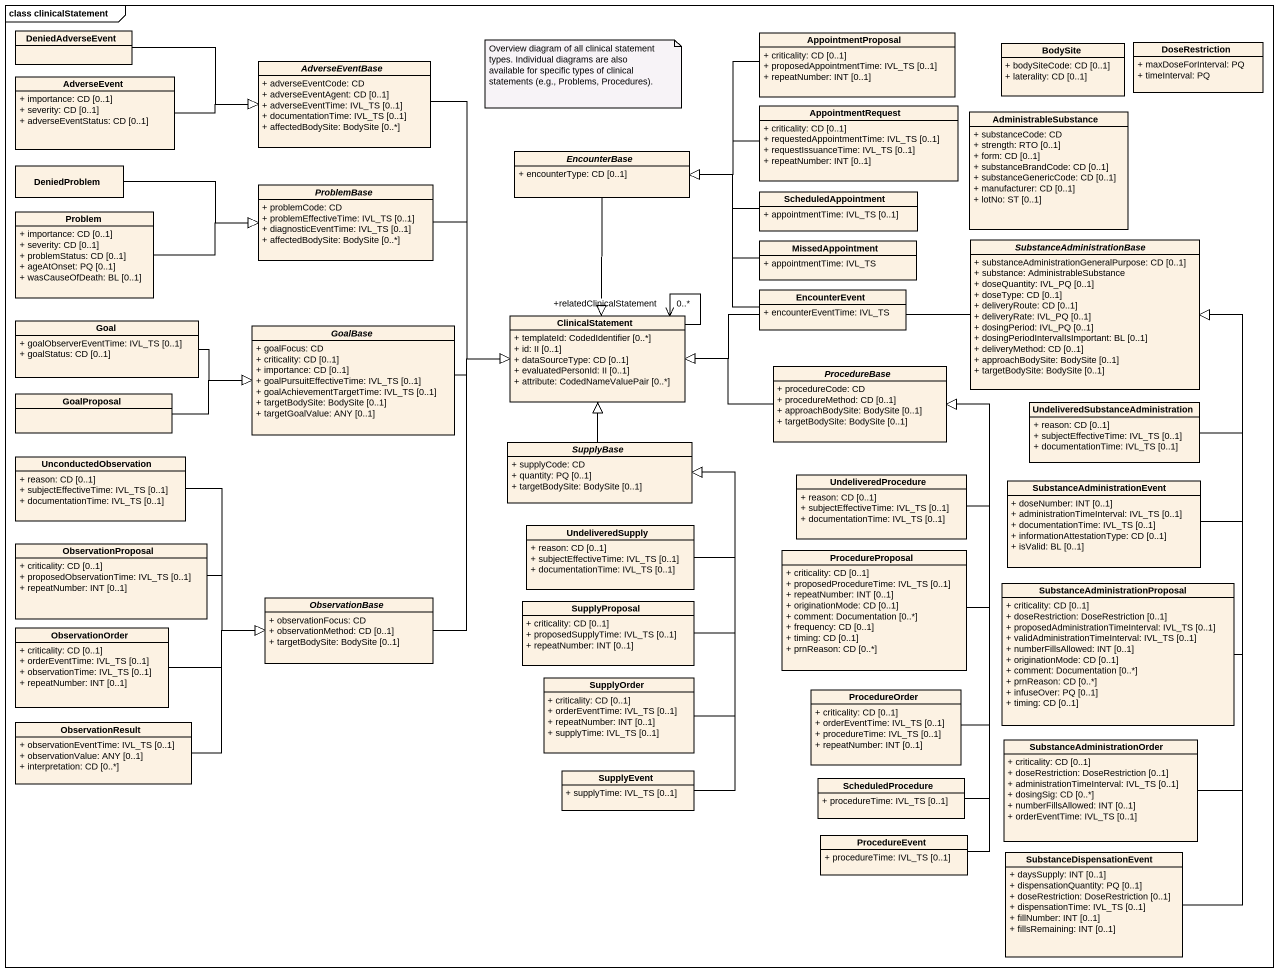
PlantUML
@startuml
mainframe class clinicalStatement
hide circle
hide empty members
skinparam classAttributeIconSize 0
class DeniedAdverseEvent
class AppointmentProposal {
  + criticality: CD [0..1]
  + proposedAppointmentTime: IVL_TS [0..1]
  + repeatNumber: INT [0..1]
}
class DoseRestriction {
  + maxDoseForInterval: PQ
  + timeInterval: PQ
}
class AdverseEvent {
  + importance: CD [0..1]
  + severity: CD [0..1]
  + adverseEventStatus: CD [0..1]
}
abstract class AdverseEventBase {
  + adverseEventCode: CD
  + adverseEventAgent: CD [0..1]
  + adverseEventTime: IVL_TS [0..1]
  + documentationTime: IVL_TS [0..1]
  + affectedBodySite: BodySite [0..*]
}
class BodySite {
  + bodySiteCode: CD [0..1]
  + laterality: CD [0..1]
}
class AppointmentRequest {
  + criticality: CD [0..1]
  + requestedAppointmentTime: IVL_TS [0..1]
  + requestIssuanceTime: IVL_TS [0..1]
  + repeatNumber: INT [0..1]
}
class AdministrableSubstance {
  + substanceCode: CD
  + strength: RTO [0..1]
  + form: CD [0..1]
  + substanceBrandCode: CD [0..1]
  + substanceGenericCode: CD [0..1]
  + manufacturer: CD [0..1]
  + lotNo: ST [0..1]
}
abstract class EncounterBase {
  + encounterType: CD [0..1]
}
class DeniedProblem
abstract class ProblemBase {
  + problemCode: CD
  + problemEffectiveTime: IVL_TS [0..1]
  + diagnosticEventTime: IVL_TS [0..1]
  + affectedBodySite: BodySite [0..*]
}
class ScheduledAppointment {
  + appointmentTime: IVL_TS [0..1]
}
class Problem {
  + importance: CD [0..1]
  + severity: CD [0..1]
  + problemStatus: CD [0..1]
  + ageAtOnset: PQ [0..1]
  + wasCauseOfDeath: BL [0..1]
}
class MissedAppointment {
  + appointmentTime: IVL_TS
}
abstract class SubstanceAdministrationBase {
  + substanceAdministrationGeneralPurpose: CD [0..1]
  + substance: AdministrableSubstance
  + doseQuantity: IVL_PQ [0..1]
  + doseType: CD [0..1]
  + deliveryRoute: CD [0..1]
  + deliveryRate: IVL_PQ [0..1]
  + dosingPeriod: IVL_PQ [0..1]
  + dosingPeriodIntervalIsImportant: BL [0..1]
  + deliveryMethod: CD [0..1]
  + approachBodySite: BodySite [0..1]
  + targetBodySite: BodySite [0..1]
}
class EncounterEvent {
  + encounterEventTime: IVL_TS
}
class Goal {
  + goalObserverEventTime: IVL_TS [0..1]
  + goalStatus: CD [0..1]
}
abstract class GoalBase {
  + goalFocus: CD
  + criticality: CD [0..1]
  + importance: CD [0..1]
  + goalPursuitEffectiveTime: IVL_TS [0..1]
  + goalAchievementTargetTime: IVL_TS [0..1]
  + targetBodySite: BodySite [0..1]
  + targetGoalValue: ANY [0..1]
}
class ClinicalStatement {
  + templateId: CodedIdentifier [0..*]
  + id: II [0..1]
  + dataSourceType: CD [0..1]
  + evaluatedPersonId: II [0..1]
  + attribute: CodedNameValuePair [0..*]
}
abstract class ProcedureBase {
  + procedureCode: CD
  + procedureMethod: CD [0..1]
  + approachBodySite: BodySite [0..1]
  + targetBodySite: BodySite [0..1]
}
class GoalProposal
class "UndeliveredSubstanceAdministration" as UndeliveredSubstanceAdminist {
  + reason: CD [0..1]
  + subjectEffectiveTime: IVL_TS [0..1]
  + documentationTime: IVL_TS [0..1]
}
class UnconductedObservation {
  + reason: CD [0..1]
  + subjectEffectiveTime: IVL_TS [0..1]
  + documentationTime: IVL_TS [0..1]
}
abstract class SupplyBase {
  + supplyCode: CD
  + quantity: PQ [0..1]
  + targetBodySite: BodySite [0..1]
}
class UndeliveredProcedure {
  + reason: CD [0..1]
  + subjectEffectiveTime: IVL_TS [0..1]
  + documentationTime: IVL_TS [0..1]
}
class SubstanceAdministrationEvent {
  + doseNumber: INT [0..1]
  + administrationTimeInterval: IVL_TS [0..1]
  + documentationTime: IVL_TS [0..1]
  + informationAttestationType: CD [0..1]
  + isValid: BL [0..1]
}
class ObservationProposal {
  + criticality: CD [0..1]
  + proposedObservationTime: IVL_TS [0..1]
  + repeatNumber: INT [0..1]
}
class UndeliveredSupply {
  + reason: CD [0..1]
  + subjectEffectiveTime: IVL_TS [0..1]
  + documentationTime: IVL_TS [0..1]
}
class ProcedureProposal {
  + criticality: CD [0..1]
  + proposedProcedureTime: IVL_TS [0..1]
  + repeatNumber: INT [0..1]
  + originationMode: CD [0..1]
  + comment: Documentation [0..*]
  + frequency: CD [0..1]
  + timing: CD [0..1]
  + prnReason: CD [0..*]
}
class "SubstanceAdministrationProposal" as SubstanceAdministrationPropo {
  + criticality: CD [0..1]
  + doseRestriction: DoseRestriction [0..1]
  + proposedAdministrationTimeInterval: IVL_TS [0..1]
  + validAdministrationTimeInterval: IVL_TS [0..1]
  + numberFillsAllowed: INT [0..1]
  + originationMode: CD [0..1]
  + comment: Documentation [0..*]
  + prnReason: CD [0..*]
  + infuseOver: PQ [0..1]
  + timing: CD [0..1]
}
abstract class ObservationBase {
  + observationFocus: CD
  + observationMethod: CD [0..1]
  + targetBodySite: BodySite [0..1]
}
class SupplyProposal {
  + criticality: CD [0..1]
  + proposedSupplyTime: IVL_TS [0..1]
  + repeatNumber: INT [0..1]
}
class ObservationOrder {
  + criticality: CD [0..1]
  + orderEventTime: IVL_TS [0..1]
  + observationTime: IVL_TS [0..1]
  + repeatNumber: INT [0..1]
}
class SupplyOrder {
  + criticality: CD [0..1]
  + orderEventTime: IVL_TS [0..1]
  + repeatNumber: INT [0..1]
  + supplyTime: IVL_TS [0..1]
}
class ProcedureOrder {
  + criticality: CD [0..1]
  + orderEventTime: IVL_TS [0..1]
  + procedureTime: IVL_TS [0..1]
  + repeatNumber: INT [0..1]
}
class ObservationResult {
  + observationEventTime: IVL_TS [0..1]
  + observationValue: ANY [0..1]
  + interpretation: CD [0..*]
}
class SupplyEvent {
  + supplyTime: IVL_TS [0..1]
}
class SubstanceAdministrationOrder {
  + criticality: CD [0..1]
  + doseRestriction: DoseRestriction [0..1]
  + administrationTimeInterval: IVL_TS [0..1]
  + dosingSig: CD [0..*]
  + numberFillsAllowed: INT [0..1]
  + orderEventTime: IVL_TS [0..1]
}
class ScheduledProcedure {
  + procedureTime: IVL_TS [0..1]
}
class ProcedureEvent {
  + procedureTime: IVL_TS [0..1]
}
class SubstanceDispensationEvent {
  + daysSupply: INT [0..1]
  + dispensationQuantity: PQ [0..1]
  + doseRestriction: DoseRestriction [0..1]
  + dispensationTime: IVL_TS [0..1]
  + fillNumber: INT [0..1]
  + fillsRemaining: INT [0..1]
}
DeniedAdverseEvent -right-|> AdverseEventBase
AppointmentProposal -left-|> EncounterBase
AdverseEvent -right-|> AdverseEventBase
AdverseEventBase --|> ClinicalStatement
AppointmentRequest -left-|> EncounterBase
EncounterBase --|> ClinicalStatement
DeniedProblem -right-|> ProblemBase
ProblemBase -right-|> ClinicalStatement
ScheduledAppointment -left-|> EncounterBase
Problem -right-|> ProblemBase
MissedAppointment -left-|> EncounterBase
SubstanceAdministrationBase -left-|> ClinicalStatement
EncounterEvent -left-|> EncounterBase
Goal -right-|> GoalBase
GoalBase -right-|> ClinicalStatement
ClinicalStatement --> "+relatedClinicalStatement\n0..*" ClinicalStatement
ProcedureBase -left-|> ClinicalStatement
GoalProposal -right-|> GoalBase
UndeliveredSubstanceAdminist -up-|> SubstanceAdministrationBase
UnconductedObservation -right-|> ObservationBase
SupplyBase -up-|> ClinicalStatement
UndeliveredProcedure -up-|> ProcedureBase
SubstanceAdministrationEvent -up-|> SubstanceAdministrationBase
ObservationProposal -right-|> ObservationBase
UndeliveredSupply -up-|> SupplyBase
ProcedureProposal -up-|> ProcedureBase
SubstanceAdministrationPropo -up-|> SubstanceAdministrationBase
ObservationBase -up-|> ClinicalStatement
SupplyProposal -up-|> SupplyBase
ObservationOrder -right-|> ObservationBase
SupplyOrder -up-|> SupplyBase
ProcedureOrder -up-|> ProcedureBase
ObservationResult -right-|> ObservationBase
SupplyEvent -up-|> SupplyBase
SubstanceAdministrationOrder -up-|> SubstanceAdministrationBase
ScheduledProcedure -up-|> ProcedureBase
ProcedureEvent -up-|> ProcedureBase
SubstanceDispensationEvent -up-|> SubstanceAdministrationBase
note as N1
  Overview diagram of all clinical statement types. Individual diagrams are also available for specific types of clinical statements (e.g., Problems, Procedures).
end note
@enduml
